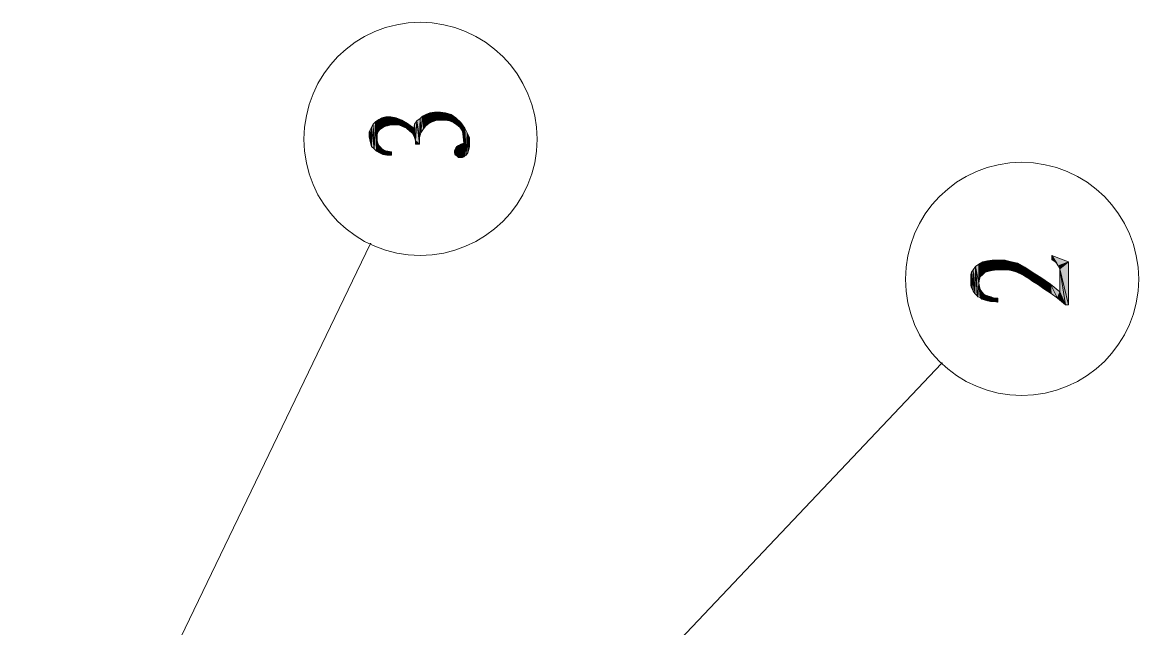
# Model space of a CAD drawing. Header units: inches. Extents: x 11 to 682, y 148 to 1119.
# Drawn here: x 597.5 to 681.7, y 442.3 to 488 of the extents above; entities that cross this region are included whole.
import ezdxf

# ---------------------------------------------------------------- set-up
doc = ezdxf.new("R2010")
doc.units = ezdxf.units.IN
doc.header["$MEASUREMENT"] = 0
doc.layers.add('图层 1', color=7, linetype='Continuous')

msp = doc.modelspace()

# ---------------------------------------------------------------- hatches: boundary and pattern name
at = {"layer": '图层 1', "true_color": 0xffffff}
for points in [[(624.3, 479.76), (624.12, 480.54), (624.36, 480.72)], [(624.36, 480.72), (624.42, 479.94), (624.3, 479.76)], [(624.6, 480.06), (624.36, 480.72), (624.6, 480.84)], [(624.6, 480.06), (624.42, 479.94), (624.36, 480.72)], [(624.78, 480.18), (624.6, 480.84), (624.9, 480.9)], [(624.6, 480.84), (624.78, 480.18), (624.6, 480.06)], [(624.9, 480.9), (625.02, 480.24), (624.78, 480.18)], [(625.26, 480.3), (625.02, 480.24), (624.9, 480.9)], [(625.26, 480.3), (624.9, 480.9), (625.26, 480.9)], [(625.26, 480.9), (625.56, 480.3), (625.26, 480.3)], [(625.56, 480.3), (625.26, 480.9), (625.68, 480.84)], [(625.68, 480.84), (625.86, 480.3), (625.56, 480.3)], [(625.86, 480.3), (625.68, 480.84), (626.1, 480.66)], [(627.42, 479.34), (627.24, 480.6), (627.48, 480.78)], [(627.48, 480.78), (627.54, 479.7), (627.42, 479.34)], [(627.54, 479.7), (627.479, 480.78), (627.66, 480.96)], [(627.66, 480.96), (627.72, 480), (627.54, 479.7)], [(627.9, 480.24), (627.66, 480.96), (627.9, 481.08)], [(627.9, 480.24), (627.72, 480), (627.66, 480.96)], [(628.14, 480.42), (627.9, 481.08), (628.2, 481.2)], [(627.9, 481.08), (628.14, 480.42), (627.9, 480.24)], [(628.2, 481.2), (628.38, 480.54), (628.14, 480.42)], [(628.38, 480.54), (628.2, 481.2), (628.56, 481.26)], [(628.56, 481.26), (628.74, 480.66), (628.38, 480.54)], [(628.74, 480.66), (628.56, 481.26), (628.98, 481.26)], [(628.98, 481.26), (629.04, 480.66), (628.74, 480.66)], [(629.4, 480.66), (629.04, 480.66), (628.98, 481.26)], [(629.4, 480.66), (628.98, 481.26), (629.4, 481.2)], [(629.4, 481.2), (629.7, 480.6), (629.4, 480.66)], [(629.7, 480.6), (629.4, 481.2), (629.82, 481.08)], [(629.82, 481.08), (630, 480.48), (629.7, 480.6)], [(630, 480.48), (629.82, 481.08), (630.18, 480.84)], [(630.18, 480.84), (630.24, 480.3), (630, 480.48)], [(630.48, 480.12), (630.24, 480.3), (630.18, 480.84)], [(630.48, 480.12), (630.18, 480.84), (630.54, 480.48)], [(623.7, 479.04), (623.64, 479.76), (623.7, 479.94)], [(623.82, 478.68), (623.7, 479.94), (623.82, 480.12)], [(623.7, 479.94), (623.76, 478.86), (623.7, 479.04)], [(623.82, 478.68), (623.76, 478.86), (623.7, 479.94)], [(623.82, 480.12), (623.94, 480.36), (624, 478.5)], [(623.82, 480.12), (624, 478.5), (623.82, 478.68)], [(624, 478.5), (623.939, 480.36), (624.12, 480.54)], [(624.12, 480.54), (624.18, 478.32), (624, 478.5)], [(624.24, 479.1), (624.18, 478.32), (624.12, 480.54)], [(624.24, 479.34), (624.24, 479.1), (624.12, 480.54)], [(624.24, 479.58), (624.24, 479.34), (624.12, 480.54)], [(624.3, 479.76), (624.24, 479.58), (624.12, 480.54)], [(626.1, 480.66), (626.16, 480.18), (625.86, 480.3)], [(626.46, 480.06), (626.16, 480.18), (626.1, 480.66)], [(626.46, 480.06), (626.1, 480.66), (626.52, 480.42)], [(626.52, 480.42), (626.7, 479.82), (626.46, 480.06)], [(626.94, 479.64), (626.7, 479.82), (626.52, 480.42)], [(626.94, 479.64), (626.52, 480.42), (627, 480.06)], [(627, 480.06), (627.06, 479.34), (626.939, 479.64)], [(627.06, 479.34), (627, 480.06), (627.06, 480.36)], [(627.12, 479.1), (627.06, 480.36), (627.24, 480.6)], [(627.06, 480.36), (627.12, 479.1), (627.06, 479.34)], [(627.12, 479.1), (627.24, 480.6), (627.42, 478.86)], [(627.42, 479.34), (627.42, 478.86), (627.24, 480.6)], [(630.54, 480.48), (630.66, 479.82), (630.479, 480.12)], [(630.66, 479.82), (630.54, 480.48), (630.84, 480.06)], [(630.84, 480.06), (630.72, 479.4), (630.66, 479.82)], [(630.84, 480.06), (630.78, 478.92), (630.72, 479.4)], [(630.84, 480.06), (630.84, 477.96), (630.78, 478.92)], [(630.84, 480.06), (630.96, 478.02), (630.84, 477.96)], [(630.96, 478.02), (630.84, 480.06), (631.02, 479.7)], [(623.64, 479.76), (623.7, 479.04), (623.64, 479.4)], [(624.24, 479.1), (624.42, 478.2), (624.18, 478.32)], [(624.24, 479.1), (624.3, 478.92), (624.42, 478.2)], [(627.12, 479.1), (627.42, 478.86), (627.12, 478.86)], [(631.02, 479.7), (631.08, 478.2), (630.96, 478.02)], [(631.14, 478.44), (631.08, 478.2), (631.02, 479.7)], [(631.2, 478.68), (631.14, 478.44), (631.02, 479.7)], [(631.2, 478.98), (631.2, 478.68), (631.02, 479.7)], [(631.2, 478.98), (631.02, 479.7), (631.2, 479.34)], [(624.3, 478.92), (624.36, 478.74), (624.42, 478.2)], [(624.42, 478.2), (624.36, 478.74), (624.48, 478.62)], [(624.48, 478.62), (624.66, 478.08), (624.42, 478.2)], [(624.48, 478.62), (624.6, 478.5), (624.66, 478.08)], [(624.66, 478.08), (624.6, 478.5), (624.78, 478.38)], [(624.78, 478.38), (624.96, 478.02), (624.66, 478.08)], [(624.96, 478.02), (624.78, 478.38), (625.02, 478.32)], [(625.02, 478.32), (625.32, 478.02), (624.96, 478.02)], [(625.32, 478.02), (625.02, 478.32), (625.32, 478.26)], [(630.12, 478.02), (630.06, 478.38), (630.18, 478.56)], [(630.06, 478.38), (630.12, 478.02), (630.06, 478.2)], [(630.18, 478.56), (630.24, 477.96), (630.12, 478.02)], [(630.24, 477.96), (630.18, 478.56), (630.24, 478.68)], [(630.36, 477.84), (630.24, 478.68), (630.36, 478.74)], [(630.24, 478.68), (630.36, 477.84), (630.24, 477.96)], [(630.36, 478.74), (630.54, 478.86), (630.6, 477.84)], [(630.36, 478.74), (630.6, 477.84), (630.36, 477.84)], [(630.78, 477.9), (630.54, 478.86), (630.78, 478.92)], [(630.66, 477.84), (630.6, 477.84), (630.54, 478.86)], [(630.78, 477.9), (630.66, 477.84), (630.54, 478.86)], [(630.78, 478.92), (630.84, 477.96), (630.78, 477.9)], [(669.6, 468.36), (669.36, 469.62), (669.6, 469.8)], [(669.9, 469.02), (669.6, 469.8), (669.9, 469.98)], [(669.6, 469.8), (669.66, 468.66), (669.6, 468.36)], [(669.72, 468.84), (669.66, 468.66), (669.6, 469.8)], [(669.9, 469.02), (669.72, 468.84), (669.6, 469.8)], [(670.08, 469.2), (669.9, 469.98), (670.26, 470.04)], [(669.9, 469.98), (670.08, 469.2), (669.9, 469.02)], [(670.26, 470.04), (670.38, 469.26), (670.08, 469.2)], [(670.62, 469.32), (670.26, 470.04), (670.62, 470.1)], [(670.62, 469.32), (670.38, 469.26), (670.26, 470.04)], [(670.62, 470.1), (670.98, 469.38), (670.62, 469.32)], [(670.98, 469.38), (670.62, 470.1), (671.1, 470.1)], [(671.1, 470.1), (671.34, 469.38), (670.979, 469.38)], [(671.34, 469.38), (671.1, 470.1), (671.58, 470.1)], [(671.58, 470.1), (671.76, 469.38), (671.34, 469.38)], [(672.06, 469.32), (671.76, 469.38), (671.58, 470.1)], [(672.06, 469.32), (671.58, 470.1), (672.06, 469.98)], [(672.06, 469.98), (672.48, 469.2), (672.06, 469.32)], [(672.48, 469.2), (672.06, 469.98), (672.54, 469.86)], [(672.54, 469.86), (672.84, 469.02), (672.479, 469.2)], [(673.08, 468.9), (672.84, 469.02), (672.54, 469.86)], [(673.08, 468.9), (672.54, 469.86), (673.08, 469.56)], [(675.12, 470.46), (675.36, 469.98), (675.12, 470.16)], [(675.48, 469.86), (675.36, 469.98), (675.12, 470.46)], [(675.6, 469.68), (675.479, 469.86), (675.12, 470.46)], [(675.6, 469.68), (675.12, 470.46), (676.38, 469.98)], [(676.38, 469.98), (675.72, 469.44), (675.6, 469.68)], [(676.38, 469.98), (676.38, 466.74), (675.72, 469.44)], [(669.06, 468), (669, 469.02), (669.06, 469.2)], [(669, 468.6), (669, 469.02), (669.06, 468)], [(669.18, 467.76), (669.06, 469.2), (669.18, 469.38)], [(669.06, 469.2), (669.18, 467.76), (669.06, 468)], [(669.3, 467.58), (669.18, 469.38), (669.36, 469.62)], [(669.18, 469.38), (669.3, 467.58), (669.18, 467.76)], [(669.36, 469.62), (669.48, 467.4), (669.3, 467.58)], [(669.54, 467.34), (669.479, 467.4), (669.36, 469.62)], [(669.6, 468.36), (669.54, 467.34), (669.36, 469.62)], [(673.08, 469.56), (673.38, 468.72), (673.08, 468.9)], [(673.38, 468.72), (673.08, 469.56), (673.62, 469.2)], [(673.62, 469.2), (673.68, 468.48), (673.38, 468.72)], [(674.1, 468.24), (673.68, 468.48), (673.62, 469.2)], [(674.1, 468.24), (673.62, 469.2), (674.28, 468.78)], [(675.72, 467.7), (675.72, 469.44), (676.14, 466.74)], [(676.38, 466.74), (676.14, 466.74), (675.72, 469.44)], [(669, 468.6), (669.06, 468), (669, 468.18)], [(669.6, 468.36), (669.72, 467.28), (669.54, 467.34)], [(669.6, 468.36), (669.66, 468.12), (669.72, 467.28)], [(669.72, 467.28), (669.66, 468.12), (669.72, 467.88)], [(674.28, 468.78), (674.52, 467.94), (674.1, 468.24)], [(674.52, 467.94), (674.28, 468.78), (675, 468.3)], [(675, 468.3), (675.06, 467.58), (674.52, 467.94)], [(675.54, 467.22), (675.06, 467.58), (675, 468.3)], [(675.54, 467.22), (675, 468.3), (675.72, 467.7)], [(669.72, 467.88), (669.84, 467.16), (669.72, 467.28)], [(669.84, 467.16), (669.72, 467.88), (669.84, 467.7)], [(669.84, 467.7), (670.02, 467.1), (669.84, 467.16)], [(670.02, 467.1), (669.84, 467.7), (670.02, 467.52)], [(670.02, 467.52), (670.26, 467.04), (670.02, 467.1)], [(670.26, 467.04), (670.02, 467.52), (670.26, 467.4)], [(670.26, 467.4), (670.5, 466.98), (670.26, 467.04)], [(670.5, 466.98), (670.26, 467.4), (670.5, 467.34)], [(670.5, 467.34), (670.74, 466.98), (670.5, 466.98)], [(670.74, 466.98), (670.5, 467.34), (670.8, 467.22)], [(670.8, 467.22), (671.04, 466.92), (670.74, 466.98)], [(671.04, 466.92), (670.8, 467.22), (671.04, 467.22)], [(675.72, 467.7), (676.14, 466.74), (675.54, 467.22)]]:
    msp.add_hatch(color=7, dxfattribs=at).paths.add_polyline_path(points)
h = msp.add_hatch(color=7, dxfattribs=at)
h.dxf.hatch_style = 2
h.paths.add_polyline_path([(623.7, 471.3), (623.76, 471.3), (623.76, 471.36), (623.7, 471.36)])
h = msp.add_hatch(color=7, dxfattribs=at)
h.dxf.hatch_style = 2
h.paths.add_polyline_path([(666.78, 462.3), (666.84, 462.3), (666.84, 462.36), (666.78, 462.36)])

# ---------------------------------------------------------------- linework, layer by layer
at = {"layer": '图层 1', "lineweight": 0}
for points in [[(624.3, 479.76), (624.12, 480.54), (624.36, 480.72), (624.3, 479.76)], [(624.36, 480.72), (624.42, 479.94), (624.3, 479.76), (624.36, 480.72)], [(624.6, 480.06), (624.36, 480.72), (624.6, 480.84), (624.6, 480.06)], [(624.6, 480.06), (624.42, 479.94), (624.36, 480.72), (624.6, 480.06)], [(624.78, 480.18), (624.6, 480.84), (624.9, 480.9), (624.78, 480.18)], [(624.6, 480.84), (624.78, 480.18), (624.6, 480.06), (624.6, 480.84)], [(624.9, 480.9), (625.02, 480.24), (624.78, 480.18), (624.9, 480.9)], [(625.26, 480.3), (625.02, 480.24), (624.9, 480.9), (625.26, 480.3)], [(625.26, 480.3), (624.9, 480.9), (625.26, 480.9), (625.26, 480.3)], [(625.26, 480.9), (625.56, 480.3), (625.26, 480.3), (625.26, 480.9)], [(625.56, 480.3), (625.26, 480.9), (625.68, 480.84), (625.56, 480.3)], [(625.68, 480.84), (625.86, 480.3), (625.56, 480.3), (625.68, 480.84)], [(625.86, 480.3), (625.68, 480.84), (626.1, 480.66), (625.86, 480.3)], [(627.42, 479.34), (627.24, 480.6), (627.48, 480.78), (627.42, 479.34)], [(627.48, 480.78), (627.54, 479.7), (627.42, 479.34), (627.48, 480.78)], [(627.54, 479.7), (627.479, 480.78), (627.66, 480.96), (627.54, 479.7)], [(627.66, 480.96), (627.72, 480), (627.54, 479.7), (627.66, 480.96)], [(627.9, 480.24), (627.66, 480.96), (627.9, 481.08), (627.9, 480.24)], [(627.9, 480.24), (627.72, 480), (627.66, 480.96), (627.9, 480.24)], [(628.14, 480.42), (627.9, 481.08), (628.2, 481.2), (628.14, 480.42)], [(627.9, 481.08), (628.14, 480.42), (627.9, 480.24), (627.9, 481.08)], [(628.2, 481.2), (628.38, 480.54), (628.14, 480.42), (628.2, 481.2)], [(628.38, 480.54), (628.2, 481.2), (628.56, 481.26), (628.38, 480.54)], [(628.56, 481.26), (628.74, 480.66), (628.38, 480.54), (628.56, 481.26)], [(628.74, 480.66), (628.56, 481.26), (628.98, 481.26), (628.74, 480.66)], [(628.98, 481.26), (629.04, 480.66), (628.74, 480.66), (628.98, 481.26)], [(629.4, 480.66), (629.04, 480.66), (628.98, 481.26), (629.4, 480.66)], [(629.4, 480.66), (628.98, 481.26), (629.4, 481.2), (629.4, 480.66)], [(629.4, 481.2), (629.7, 480.6), (629.4, 480.66), (629.4, 481.2)], [(629.7, 480.6), (629.4, 481.2), (629.82, 481.08), (629.7, 480.6)], [(629.82, 481.08), (630, 480.48), (629.7, 480.6), (629.82, 481.08)], [(630, 480.48), (629.82, 481.08), (630.18, 480.84), (630, 480.48)], [(630.18, 480.84), (630.24, 480.3), (630, 480.48), (630.18, 480.84)], [(630.48, 480.12), (630.24, 480.3), (630.18, 480.84), (630.48, 480.12)], [(630.48, 480.12), (630.18, 480.84), (630.54, 480.48), (630.48, 480.12)], [(623.7, 479.04), (623.64, 479.76), (623.7, 479.94), (623.7, 479.04)], [(623.82, 478.68), (623.7, 479.94), (623.82, 480.12), (623.82, 478.68)], [(623.7, 479.94), (623.76, 478.86), (623.7, 479.04), (623.7, 479.94)], [(623.82, 478.68), (623.76, 478.86), (623.7, 479.94), (623.82, 478.68)], [(623.82, 480.12), (623.94, 480.36), (624, 478.5), (623.82, 480.12)], [(623.82, 480.12), (624, 478.5), (623.82, 478.68), (623.82, 480.12)], [(624, 478.5), (623.939, 480.36), (624.12, 480.54), (624, 478.5)], [(624.12, 480.54), (624.18, 478.32), (624, 478.5), (624.12, 480.54)], [(624.24, 479.1), (624.18, 478.32), (624.12, 480.54), (624.24, 479.1)], [(624.24, 479.34), (624.24, 479.1), (624.12, 480.54), (624.24, 479.34)], [(624.24, 479.58), (624.24, 479.34), (624.12, 480.54), (624.24, 479.58)], [(624.3, 479.76), (624.24, 479.58), (624.12, 480.54), (624.3, 479.76)], [(626.1, 480.66), (626.16, 480.18), (625.86, 480.3), (626.1, 480.66)], [(626.46, 480.06), (626.16, 480.18), (626.1, 480.66), (626.46, 480.06)], [(626.46, 480.06), (626.1, 480.66), (626.52, 480.42), (626.46, 480.06)], [(626.52, 480.42), (626.7, 479.82), (626.46, 480.06), (626.52, 480.42)], [(626.94, 479.64), (626.7, 479.82), (626.52, 480.42), (626.94, 479.64)], [(626.94, 479.64), (626.52, 480.42), (627, 480.06), (626.94, 479.64)], [(627, 480.06), (627.06, 479.34), (626.939, 479.64), (627, 480.06)], [(627.06, 479.34), (627, 480.06), (627.06, 480.36), (627.06, 479.34)], [(627.12, 479.1), (627.06, 480.36), (627.24, 480.6), (627.12, 479.1)], [(627.06, 480.36), (627.12, 479.1), (627.06, 479.34), (627.06, 480.36)], [(627.12, 479.1), (627.24, 480.6), (627.42, 478.86), (627.12, 479.1)], [(627.42, 479.34), (627.42, 478.86), (627.24, 480.6), (627.42, 479.34)], [(630.54, 480.48), (630.66, 479.82), (630.479, 480.12), (630.54, 480.48)], [(630.66, 479.82), (630.54, 480.48), (630.84, 480.06), (630.66, 479.82)], [(630.84, 480.06), (630.72, 479.4), (630.66, 479.82), (630.84, 480.06)], [(630.84, 480.06), (630.78, 478.92), (630.72, 479.4), (630.84, 480.06)], [(630.84, 480.06), (630.84, 477.96), (630.78, 478.92), (630.84, 480.06)], [(630.84, 480.06), (630.96, 478.02), (630.84, 477.96), (630.84, 480.06)], [(630.96, 478.02), (630.84, 480.06), (631.02, 479.7), (630.96, 478.02)], [(623.64, 479.76), (623.7, 479.04), (623.64, 479.4), (623.64, 479.76)], [(624.24, 479.1), (624.42, 478.2), (624.18, 478.32), (624.24, 479.1)], [(624.24, 479.1), (624.3, 478.92), (624.42, 478.2), (624.24, 479.1)], [(627.12, 479.1), (627.42, 478.86), (627.12, 478.86), (627.12, 479.1)], [(631.02, 479.7), (631.08, 478.2), (630.96, 478.02), (631.02, 479.7)], [(631.14, 478.44), (631.08, 478.2), (631.02, 479.7), (631.14, 478.44)], [(631.2, 478.68), (631.14, 478.44), (631.02, 479.7), (631.2, 478.68)], [(631.2, 478.98), (631.2, 478.68), (631.02, 479.7), (631.2, 478.98)], [(631.2, 478.98), (631.02, 479.7), (631.2, 479.34), (631.2, 478.98)], [(624.3, 478.92), (624.36, 478.74), (624.42, 478.2), (624.3, 478.92)], [(624.42, 478.2), (624.36, 478.74), (624.48, 478.62), (624.42, 478.2)], [(624.48, 478.62), (624.66, 478.08), (624.42, 478.2), (624.48, 478.62)], [(624.48, 478.62), (624.6, 478.5), (624.66, 478.08), (624.48, 478.62)], [(624.66, 478.08), (624.6, 478.5), (624.78, 478.38), (624.66, 478.08)], [(624.78, 478.38), (624.96, 478.02), (624.66, 478.08), (624.78, 478.38)], [(624.96, 478.02), (624.78, 478.38), (625.02, 478.32), (624.96, 478.02)], [(625.02, 478.32), (625.32, 478.02), (624.96, 478.02), (625.02, 478.32)], [(625.32, 478.02), (625.02, 478.32), (625.32, 478.26), (625.32, 478.02)], [(630.12, 478.02), (630.06, 478.38), (630.18, 478.56), (630.12, 478.02)], [(630.06, 478.38), (630.12, 478.02), (630.06, 478.2), (630.06, 478.38)], [(630.18, 478.56), (630.24, 477.96), (630.12, 478.02), (630.18, 478.56)], [(630.24, 477.96), (630.18, 478.56), (630.24, 478.68), (630.24, 477.96)], [(630.36, 477.84), (630.24, 478.68), (630.36, 478.74), (630.36, 477.84)], [(630.24, 478.68), (630.36, 477.84), (630.24, 477.96), (630.24, 478.68)], [(630.36, 478.74), (630.54, 478.86), (630.6, 477.84), (630.36, 478.74)], [(630.36, 478.74), (630.6, 477.84), (630.36, 477.84), (630.36, 478.74)], [(630.78, 477.9), (630.54, 478.86), (630.78, 478.92), (630.78, 477.9)], [(630.66, 477.84), (630.6, 477.84), (630.54, 478.86), (630.66, 477.84)], [(630.78, 477.9), (630.66, 477.84), (630.54, 478.86), (630.78, 477.9)], [(630.78, 478.92), (630.84, 477.96), (630.78, 477.9), (630.78, 478.92)], [(623.7, 471.3), (623.76, 471.3), (623.76, 471.36), (623.7, 471.36), (623.7, 471.3)], [(669.6, 468.36), (669.36, 469.62), (669.6, 469.8), (669.6, 468.36)], [(669.9, 469.02), (669.6, 469.8), (669.9, 469.98), (669.9, 469.02)], [(669.6, 469.8), (669.66, 468.66), (669.6, 468.36), (669.6, 469.8)], [(669.72, 468.84), (669.66, 468.66), (669.6, 469.8), (669.72, 468.84)], [(669.9, 469.02), (669.72, 468.84), (669.6, 469.8), (669.9, 469.02)], [(670.08, 469.2), (669.9, 469.98), (670.26, 470.04), (670.08, 469.2)], [(669.9, 469.98), (670.08, 469.2), (669.9, 469.02), (669.9, 469.98)], [(670.26, 470.04), (670.38, 469.26), (670.08, 469.2), (670.26, 470.04)], [(670.62, 469.32), (670.26, 470.04), (670.62, 470.1), (670.62, 469.32)], [(670.62, 469.32), (670.38, 469.26), (670.26, 470.04), (670.62, 469.32)], [(670.62, 470.1), (670.98, 469.38), (670.62, 469.32), (670.62, 470.1)], [(670.98, 469.38), (670.62, 470.1), (671.1, 470.1), (670.98, 469.38)], [(671.1, 470.1), (671.34, 469.38), (670.979, 469.38), (671.1, 470.1)], [(671.34, 469.38), (671.1, 470.1), (671.58, 470.1), (671.34, 469.38)], [(671.58, 470.1), (671.76, 469.38), (671.34, 469.38), (671.58, 470.1)], [(672.06, 469.32), (671.76, 469.38), (671.58, 470.1), (672.06, 469.32)], [(672.06, 469.32), (671.58, 470.1), (672.06, 469.98), (672.06, 469.32)], [(672.06, 469.98), (672.48, 469.2), (672.06, 469.32), (672.06, 469.98)], [(672.48, 469.2), (672.06, 469.98), (672.54, 469.86), (672.48, 469.2)], [(672.54, 469.86), (672.84, 469.02), (672.479, 469.2), (672.54, 469.86)], [(673.08, 468.9), (672.84, 469.02), (672.54, 469.86), (673.08, 468.9)], [(673.08, 468.9), (672.54, 469.86), (673.08, 469.56), (673.08, 468.9)], [(675.12, 470.46), (675.36, 469.98), (675.12, 470.16), (675.12, 470.46)], [(675.48, 469.86), (675.36, 469.98), (675.12, 470.46), (675.48, 469.86)], [(675.6, 469.68), (675.479, 469.86), (675.12, 470.46), (675.6, 469.68)], [(675.6, 469.68), (675.12, 470.46), (676.38, 469.98), (675.6, 469.68)], [(676.38, 469.98), (675.72, 469.44), (675.6, 469.68), (676.38, 469.98)], [(676.38, 469.98), (676.38, 466.74), (675.72, 469.44), (676.38, 469.98)], [(669.06, 468), (669, 469.02), (669.06, 469.2), (669.06, 468)], [(669, 468.6), (669, 469.02), (669.06, 468), (669, 468.6)], [(669.18, 467.76), (669.06, 469.2), (669.18, 469.38), (669.18, 467.76)], [(669.06, 469.2), (669.18, 467.76), (669.06, 468), (669.06, 469.2)], [(669.3, 467.58), (669.18, 469.38), (669.36, 469.62), (669.3, 467.58)], [(669.18, 469.38), (669.3, 467.58), (669.18, 467.76), (669.18, 469.38)], [(669.36, 469.62), (669.48, 467.4), (669.3, 467.58), (669.36, 469.62)], [(669.54, 467.34), (669.479, 467.4), (669.36, 469.62), (669.54, 467.34)], [(669.6, 468.36), (669.54, 467.34), (669.36, 469.62), (669.6, 468.36)], [(673.08, 469.56), (673.38, 468.72), (673.08, 468.9), (673.08, 469.56)], [(673.38, 468.72), (673.08, 469.56), (673.62, 469.2), (673.38, 468.72)], [(673.62, 469.2), (673.68, 468.48), (673.38, 468.72), (673.62, 469.2)], [(674.1, 468.24), (673.68, 468.48), (673.62, 469.2), (674.1, 468.24)], [(674.1, 468.24), (673.62, 469.2), (674.28, 468.78), (674.1, 468.24)], [(675.72, 467.7), (675.72, 469.44), (676.14, 466.74), (675.72, 467.7)], [(676.38, 466.74), (676.14, 466.74), (675.72, 469.44), (676.38, 466.74)], [(669, 468.6), (669.06, 468), (669, 468.18), (669, 468.6)], [(669.6, 468.36), (669.72, 467.28), (669.54, 467.34), (669.6, 468.36)], [(669.6, 468.36), (669.66, 468.12), (669.72, 467.28), (669.6, 468.36)], [(669.72, 467.28), (669.66, 468.12), (669.72, 467.88), (669.72, 467.28)], [(674.28, 468.78), (674.52, 467.94), (674.1, 468.24), (674.28, 468.78)], [(674.52, 467.94), (674.28, 468.78), (675, 468.3), (674.52, 467.94)], [(675, 468.3), (675.06, 467.58), (674.52, 467.94), (675, 468.3)], [(675.54, 467.22), (675.06, 467.58), (675, 468.3), (675.54, 467.22)], [(675.54, 467.22), (675, 468.3), (675.72, 467.7), (675.54, 467.22)], [(669.72, 467.88), (669.84, 467.16), (669.72, 467.28), (669.72, 467.88)], [(669.84, 467.16), (669.72, 467.88), (669.84, 467.7), (669.84, 467.16)], [(669.84, 467.7), (670.02, 467.1), (669.84, 467.16), (669.84, 467.7)], [(670.02, 467.1), (669.84, 467.7), (670.02, 467.52), (670.02, 467.1)], [(670.02, 467.52), (670.26, 467.04), (670.02, 467.1), (670.02, 467.52)], [(670.26, 467.04), (670.02, 467.52), (670.26, 467.4), (670.26, 467.04)], [(670.26, 467.4), (670.5, 466.98), (670.26, 467.04), (670.26, 467.4)], [(670.5, 466.98), (670.26, 467.4), (670.5, 467.34), (670.5, 466.98)], [(670.5, 467.34), (670.74, 466.98), (670.5, 466.98), (670.5, 467.34)], [(670.74, 466.98), (670.5, 467.34), (670.8, 467.22), (670.74, 466.98)], [(670.8, 467.22), (671.04, 466.92), (670.74, 466.98), (670.8, 467.22)], [(671.04, 466.92), (670.8, 467.22), (671.04, 467.22), (671.04, 466.92)], [(675.72, 467.7), (676.14, 466.74), (675.54, 467.22), (675.72, 467.7)], [(666.78, 462.3), (666.84, 462.3), (666.84, 462.36), (666.78, 462.36), (666.78, 462.3)]]:
    msp.add_lwpolyline(points, dxfattribs=at)
at = {"layer": '图层 1', "color": 7, "lineweight": 18, "true_color": 0xffffff}
for points in [[(597.48, 416.82), (623.7, 471.3)], [(616.2, 408.84), (666.78, 462.3)]]:
    msp.add_lwpolyline(points, dxfattribs=at)
for points in [[(627.48, 470.46), (632.34, 470.46), (636.3, 474.36), (636.3, 479.22), (636.3, 484.08), (632.34, 488.04), (627.48, 488.04), (622.62, 488.04), (618.72, 484.08), (618.72, 479.22), (618.72, 474.36), (622.62, 470.46), (627.48, 470.46)], [(672.84, 459.9), (677.7, 459.9), (681.66, 463.8), (681.66, 468.66), (681.66, 473.52), (677.7, 477.48), (672.84, 477.48), (667.98, 477.48), (664.08, 473.52), (664.08, 468.66), (664.08, 463.8), (667.98, 459.9), (672.84, 459.9)]]:
    msp.add_open_spline(points, degree=3, knots=[0, 0, 0, 0, 1, 1, 1, 2, 2, 2, 3, 3, 3, 4, 4, 4, 4], dxfattribs=at)

doc.saveas('drawing.dxf')
